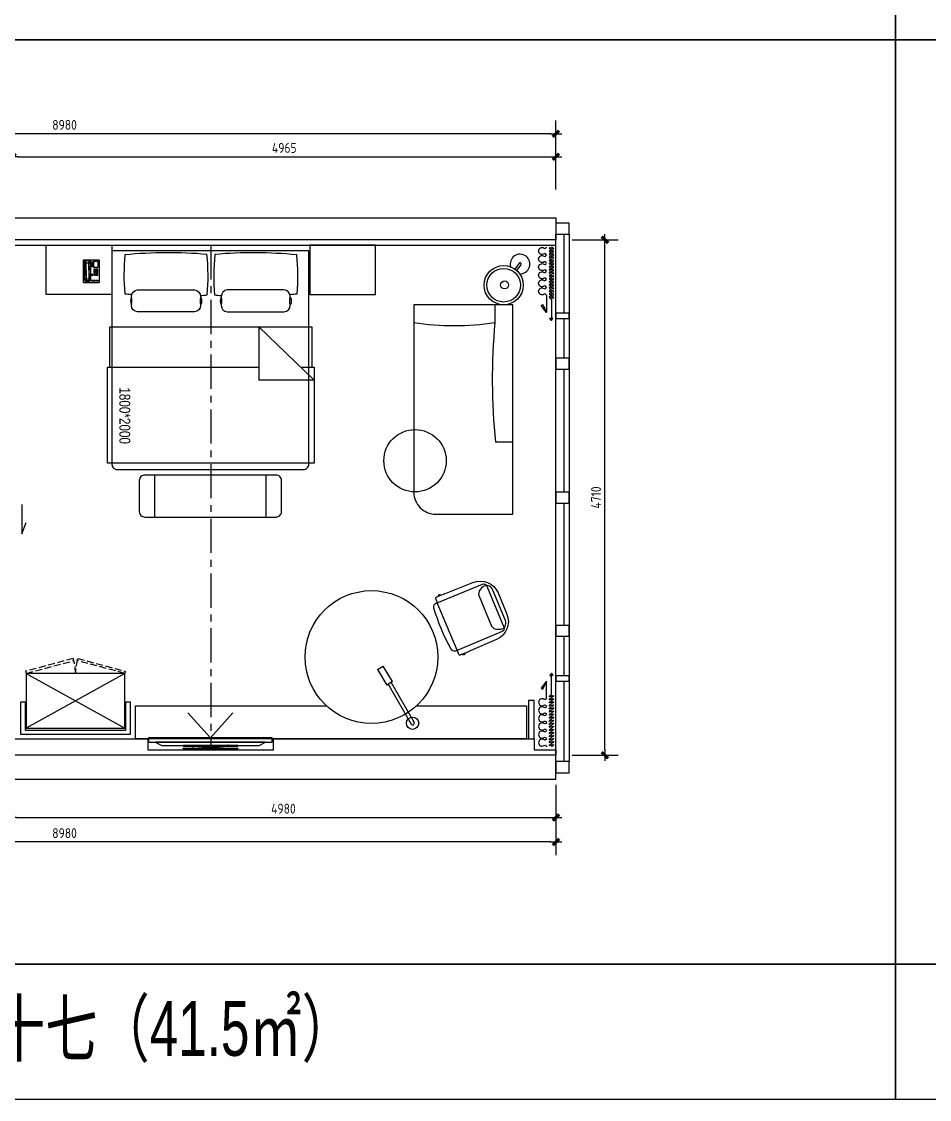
# Model space of a CAD drawing. Header units: inches. Extents: x 193953 to 255442, y -114891 to -62384.
# Drawn here: x 201332 to 209627, y -114891 to -105042 of the extents above; entities that cross this region are included whole.
import ezdxf
from ezdxf.enums import TextEntityAlignment as Align

# ---------------------------------------------------------------- set-up
doc = ezdxf.new("R2010")
doc.units = ezdxf.units.IN
doc.header["$LTSCALE"] = 500
doc.header["$MEASUREMENT"] = 0
for name, pattern in [('ACAD_ISO03W100', [30, 12, -18]), ('CENTER', [2, 1.25, -0.25, 0.25, -0.25]), ('DASH', [0.35, 0.25, -0.1]), ('DOM-虚线', [0.35, 0.25, -0.1]), ('HIDDEN', [0.375, 0.25, -0.125, 0, 0])]:
    doc.linetypes.add(name, pattern=pattern)
for name, color, linetype in [('1-门板', 6, 'Continuous'), ('EL-造型看线-特细(0.07)-DOM', 8, 'Continuous'), ('F-固定家具(0.25)-DOM', 2, 'Continuous'), ('F-活动家私(0.25)-DOM', 2, 'Continuous'), ('F-窗帘(0.12)-DOM', 120, 'Continuous'), ('P-平面门', 2, 'Continuous'), ('SH-文字', 50, 'Continuous'), ('墙壁', 160, 'Continuous')]:
    doc.layers.add(name, color=color, linetype=linetype)
doc.styles.add('DOM-romans.shx', font='dim.shx')
doc.styles.add('MtXpl_', font='SIMYOU.TTF')
doc.styles.add('家具平面底图$0$st', font='SIMYOU.TTF')
doc.dimstyles.new('DOM_DIM_1 80', dxfattribs={"dimscale": 60, "dimtxt": 1.5, "dimasz": 0.8, "dimexe": 2, "dimexo": 1.5, "dimgap": 0.6, "dimtad": 1, "dimdec": 0, "dimrnd": 5, "dimzin": 12, "dimdsep": 46, "dimtxsty": 'DOM-romans.shx', "dimblk": 'DOM_Dimension_Tick', "dimcen": 0.125, "dimclrd": 44, "dimclre": 44, "dimclrt": 50, "dimadec": 0, "dimazin": 0, "dimtfac": 1, "dimtdec": 0, "dimtix": 1, "dimtmove": 2, "dimatfit": 3, "dimldrblk": 'DOM_Leader_Arrow', "dimfxl": 0, "dimtvp": 1, "dimtolj": 1, "dimtzin": 0, "dimarcsym": 0})

# ---------------------------------------------------------------- blocks, each defined once
blk = doc.blocks.new('A$C1b9db060')
at = {"color": 8}
for points in [[(-159.6, 265.3, 0.509249), (-167.3, 275.8, 0.497128), (-175, 265.6)], [(-175, -265.3, 0.497067), (-167.3, -275.5, 0.509249), (-159.6, -265)]]:
    blk.add_lwpolyline(points, format="xyb", dxfattribs=at)
blk.add_lwpolyline([(-138.9, 264.5, 0.007594), (-151.5, 265.1, 0.00592), (-176.7, 265.6, 0.006339), (-227.1, 265.4), (-470.9, 261.5, 0.409863), (-633, 97.2), (-633, -96.8, 0.409863), (-470.9, -261.2), (-227.1, -265, 0.005917), (-176.7, -265.3, 0.006762), (-151.5, -264.7, 0.007594), (-138.9, -264.2)], format="xyb")
for points in [[(-567.2, 188.3), (-567.2, -188.3)], [(-111.1, 217.6), (-539.2, 217.6)], [(-126.6, 262.6), (-126.6, 262.1)], [(-126.6, 262.1), (-126.6, 250.7), (-126.6, 217.6)], [(-126.6, 218.2), (-126.6, 217.7)], [(-539.2, -217.6), (-111.1, -217.6)], [(-126.6, -261.8), (-126.6, -217.6)], [(-126.6, -261.8), (-126.6, -262.3)]]:
    blk.add_lwpolyline(points)
for points in [[(-525, 191.8), (-504.5, 182.7)], [(-179, 265.6), (-173.8, 272.5)], [(-126.6, -218), (-126.6, -217.6), (-126.6, 217.7)], [(-600.8, -141.4), (-600.8, 135.3)], [(-474.6, 135.3), (-474.6, -141.4)], [(-504.5, -182.3), (-535.5, -195)], [(-173.8, -272.2), (-179, -265.3)]]:
    blk.add_lwpolyline(points, dxfattribs=at)
blk.add_arc((-1823.6, 0), 1750.6, 353.82571, 6.17429)
for points in [[(-600.8, 135.3), (-600, 171), (-584.8, 194), (-546.5, 196.5)], [(-546.5, 196.5), (-535.5, 195.3), (-530.7, 194.1), (-525, 191.8)], [(-504.5, 182.7), (-484.6, 171.6), (-475.5, 155.4), (-474.6, 135.3)], [(-175.3, 268.4), (-175.3, 268.4), (-175.3, 268.3), (-175.3, 268.3)], [(-535.5, -195), (-571.8, -200.3), (-598, -178.5), (-600.8, -141.4)], [(-474.6, -141.4), (-475.4, -156.3), (-484.8, -170.1), (-504.5, -182.3)], [(-175.3, -267.9), (-175.3, -268), (-175.3, -268), (-175.3, -268.1)]]:
    blk.add_open_spline(points, degree=3, dxfattribs=at)
for points in [[(-539.2, 217.6), (-554.6, 217.6), (-567.2, 204.4), (-567.2, 188.3)], [(-129.6, 263.6), (-132.7, 264.1), (-135.8, 264.3), (-138.9, 264.5)], [(-126.6, 262.6), (-126.6, 264.6), (-128.5, 263.5), (-129.6, 263.6)], [(-83.2, 188.3), (-85, 204.3), (-95.7, 217.6), (-111.1, 217.6)], [(-567.2, -188.3), (-567.2, -204.4), (-554.6, -217.6), (-539.2, -217.6)], [(-138.9, -264.2), (-135.8, -264), (-132.7, -263.8), (-129.6, -263.3)], [(-129.6, -263.3), (-128.5, -263.1), (-126.6, -264.2), (-126.6, -262.3)], [(-111.1, -217.6), (-95.7, -217.6), (-84.8, -204.3), (-83.2, -188.3)]]:
    blk.add_open_spline(points, degree=3)
blk = doc.blocks.new('A$C6002b85e')
at = {"layer": 'F-活动家私(0.25)-DOM', "xscale": 0.8999999999999999, "yscale": 0.8999999999999999, "zscale": 0.8999999999999999, "rotation": 222.8483566332017}
blk.add_blockref('A$C1b9db060', (-83.6, -77.5), dxfattribs=at)
blk = doc.blocks.new('dfsgdgfaag')
at = {"layer": 'EL-造型看线-特细(0.07)-DOM', "color": 250, "linetype": 'DOM-虚线', "ltscale": 80}
for p, q in [((-158.7, -6), (158.2, -30)), ((-158.2, 0), (158.7, -24))]:
    blk.add_line(p, q, dxfattribs=at)
for points in [[(-250, -6), (250, -6), (250, 0), (-250, 0)], [(250, -30), (-250, -30), (-250, -24), (250, -24)]]:
    blk.add_lwpolyline(points, close=True, dxfattribs=at)
for centre, radius in [((-158.4, -3), 5), ((-158.4, -3), 3), ((158.4, -27), 5), ((158.4, -27), 3)]:
    blk.add_circle(centre, radius, dxfattribs=at)
blk = doc.blocks.new('A$Cd85d3b65')
at = {"layer": 'F-固定家具(0.25)-DOM', "color": 8, "linetype": 'DOM-虚线', "ltscale": 150}
for q in [(-204.8, 335.9, -1044096.2), (204.8, 335.9, -1044096.2)]:
    blk.add_line((0, 109, -1044096.2), q, dxfattribs=at)
at = {"layer": 'F-固定家具(0.25)-DOM', "color": 8, "linetype": 'DOM-虚线', "ltscale": 150, "elevation": -1044096.2}
for points in [[(-564.5, 109), (564.5, 109), (564.5, 69), (-564.5, 69)], [(-504.5, 69), (504.5, 69), (444.5, 39), (-444.5, 39)]]:
    blk.add_lwpolyline(points, close=True, dxfattribs=at)
at = {"layer": 'EL-造型看线-特细(0.07)-DOM', "color": 250, "rotation": 180}
blk.add_blockref('dfsgdgfaag', (0, 9, -1044096.2), dxfattribs=at)
blk = doc.blocks.new('eahrhrhh')
at = {"color": 1}
blk.add_wipeout([(-900, 0), (900, 0), (900, -696.9), (926.1, -696.9), (926.1, -1065.3), (947.8, -1065.3), (947.8, -1942.7), (900, -1942.7), (900, -1950), (898.6, -1961.8), (893.2, -1975.1), (885.4, -1985.4), (874.4, -1993.6), (861.8, -1998.6), (850, -2000), (837.3, -2000), (-850, -2000), (-866.5, -1997.2), (-878.4, -1991.2), (-885.4, -1985.4), (-893.5, -1974.6), (-897.6, -1965.4), (-899.5, -1956.8), (-900, -1950)], dxfattribs=at)
at = {"color": 8, "linetype": 'HIDDEN', "ltscale": 100}
for p in [(443.2, -696.9), (947.8, -1184)]:
    blk.add_line(p, (443.2, -1184), dxfattribs=at)
blk.add_lwpolyline([(-900, 0), (-900, -1950, 0.414214), (-850, -2000), (850, -2000, 0.414214), (900, -1950), (900, 0)], format="xyb", close=True)
at = {"color": 8}
for points in [[(-144.6, -559), (-665.9, -559, -0.392708), (-720.9, -499.8, -0.035252), (-720.3, -491.5, 0.092308), (-720.3, -426.5, -0.035252), (-720.9, -418.1, -0.392708), (-665.9, -359), (-144.6, -359, -0.392708), (-89.7, -418.1, -0.035252), (-90.3, -426.5, 0.092308), (-90.3, -491.5, -0.035252), (-89.7, -499.8, -0.392708), (-144.6, -559, 27.022466)], [(153.7, -559), (675, -559, 0.392708), (729.9, -499.8, 0.035252), (729.3, -491.5, -0.092308), (729.3, -426.5, 0.035252), (729.9, -418.1, 0.392708), (675, -359), (153.7, -359, 0.392708), (98.8, -418.1, 0.035252), (99.3, -426.5, -0.092308), (99.3, -491.5, 0.035252), (98.8, -499.8, 0.392708), (153.7, -559, -27.022466)], [(-720.3, -426.5, 0.307692), (-720.3, -491.5, -1.888889)], [(-90.3, -426.5, -0.307692), (-90.3, -491.5, 1.888889)], [(99.3, -426.5, 0.307692), (99.3, -491.5, -1.888889)], [(729.3, -426.5, -0.307692), (729.3, -491.5, 1.888889)]]:
    blk.add_lwpolyline(points, format="xyb", dxfattribs=at)
at = {"color": 8, "linetype": 'HIDDEN', "ltscale": 100}
for points in [[(-918.8, -1065.3), (-918.8, -696.9), (926.1, -696.9), (926.1, -1065.3)], [(443.2, -696.9), (947.8, -1184)], [(824.8, -1065.3), (947.8, -1065.3), (947.8, -1942.7), (-940.5, -1942.7), (-940.5, -1065.3), (443.2, -1065.3)]]:
    blk.add_lwpolyline(points, dxfattribs=at)
at = {"color": 8}
for centre, radius, start, end in [((1123, -224.7), 1912.9, 174.39105, 185.04685), ((-384.8, -4244.7), 4225.5, 85.19831, 95.37714), ((-1934.1, -229), 1912.9, 354.72401, 5.85099), ((1943.1, -229), 1912.9, 174.14901, 185.27599), ((393.9, -4244.7), 4225.5, 84.62286, 94.80169), ((-1113.9, -224.7), 1912.9, 354.95315, 5.60895), ((-368.5, 3293.2), 3709.4, 263.5905, 264.59393), ((377.5, 3293.2), 3709.4, 275.40607, 276.4095), ((-318.5, 3293.2), 3709.4, 273.52528, 274.47157), ((327.5, 3293.2), 3709.4, 265.52843, 266.47472)]:
    blk.add_arc(centre, radius, start, end, dxfattribs=at)
at = {"layer": 'F-活动家私(0.25)-DOM', "color": 8, "style": '家具平面底图$0$st', "width": 0.8}
blk.add_text('1800*2000', height=100, rotation=270, dxfattribs=at).set_placement((-782.2, -1507.5), align=Align.MIDDLE_CENTER)
blk = doc.blocks.new('A$C3f9b4c59')
at = {"layer": 'F-活动家私(0.25)-DOM'}
blk.add_blockref('eahrhrhh', (0, 0), dxfattribs=at)
blk = doc.blocks.new('布帘及纱帘平面-DW')
at = {"layer": 'F-窗帘(0.12)-DOM', "color": 1, "linetype": 'Continuous'}
for p, q in [((-670, -32791.5), (-515.2, -32791.5)), ((-515.2, -32791.5), (-578.7, -32743.6)), ((-637.2, -32837.5), (-441.5, -32837.5))]:
    blk.add_line(p, q, dxfattribs=at)
at = {"layer": 'F-窗帘(0.12)-DOM', "color": 1, "linetype": 'Continuous', "flags": 128}
for points in [[(-965.3, -32791.5, -0.608416), (-975.9, -32771.1, 0.608416), (-1002.2, -32720.2, 0.608416), (-1028.5, -32771.1, -1.932003), (-1049.7, -32771.1, 0.608416), (-1076, -32720.3, 0.608416), (-1102.3, -32771.1, -0.608485), (-1112.9, -32791.6, -0.608485)], [(-670, -32791.5, -0.608416), (-680.6, -32771.1, 0.608416), (-707, -32720.2, 0.608416), (-733.3, -32771.1, -1.932003), (-754.4, -32771.1, 0.608416), (-780.8, -32720.2, 0.608416), (-807.1, -32771.1, -1.932003), (-828.2, -32771.1, 0.608416), (-854.6, -32720.2, 0.608416), (-880.9, -32771.1, -1.932003), (-902, -32771.1, 0.608416), (-928.4, -32720.2, 0.608416), (-954.7, -32771.1, -0.608416), (-965.3, -32791.5, 0.608416)]]:
    blk.add_lwpolyline(points, format="xyb", dxfattribs=at)
at = {"layer": 'F-窗帘(0.12)-DOM', "color": 1, "linetype": 'Continuous'}
for points in [[(-578.7, -32743.6), (-588, -32758.8), (-515.2, -32791.5)], [(-441.5, -32837.5), (-461.9, -32824.2), (-466.2, -32828.4), (-441.5, -32837.5)], [(-441.5, -32837.5), (-461.9, -32850.9), (-466.2, -32846.6), (-441.5, -32837.5)]]:
    blk.add_lwpolyline(points, dxfattribs=at)
at = {"layer": 'F-窗帘(0.12)-DOM', "color": 1, "linetype": 'Continuous', "extrusion": (0, 0, -1)}
for centre, start_param, end_param in [((-1105.9, -32837.6), 1.716714, 4.858306), ((-1091.9, -32837.6), -1.424879, 1.716714), ((-1077.9, -32837.6), 1.716714, 4.858306), ((-1063.9, -32837.6), -1.424879, 1.716714), ((-1049.9, -32837.6), 1.716714, 4.858306), ((-1036, -32837.6), -1.424879, 1.716714), ((-1022, -32837.6), 1.716714, 4.858306), ((-1008, -32837.6), -1.424879, 1.716714), ((-994, -32837.6), 1.716714, 4.858306), ((-980, -32837.6), -1.424879, 1.716714), ((-966, -32837.6), 1.716714, 4.858306), ((-952, -32837.6), -1.424879, 1.716714), ((-938, -32837.6), 1.716714, 4.858306), ((-924, -32837.6), -1.424879, 1.716714), ((-910, -32837.6), 1.716714, 4.858306), ((-896, -32837.6), -1.424879, 1.716714), ((-882, -32837.6), 1.716714, 4.858306), ((-868.1, -32837.6), -1.424879, 1.716714), ((-854.1, -32837.6), 1.716714, 4.858306), ((-840.1, -32837.6), -1.424879, 1.716714), ((-826.1, -32837.6), 1.716714, 4.858306), ((-812.1, -32837.6), -1.424879, 1.716714), ((-798.1, -32837.6), 1.716714, 4.858306), ((-784.1, -32837.6), -1.424879, 1.716714), ((-770.1, -32837.6), 1.716714, 4.858306), ((-756.1, -32837.6), -1.424879, 1.716714), ((-742.1, -32837.6), 1.716714, 4.858306), ((-728.1, -32837.6), -1.424879, 1.716714), ((-714.1, -32837.6), 1.716714, 4.858306), ((-700.2, -32837.6), -1.424879, 1.716714), ((-686.2, -32837.6), 1.716714, 4.858306), ((-672.2, -32837.6), -1.424879, 1.716714), ((-658.2, -32837.6), 1.716714, 4.858306), ((-644.2, -32837.5), -1.424879, 1.716714)]:
    blk.add_ellipse(centre, major_axis=(-12, 20.8), ratio=0.254545, start_param=start_param, end_param=end_param, dxfattribs=at)
blk = doc.blocks.new('A$Cc65caf1e')
at = {"layer": 'F-窗帘(0.12)-DOM', "color": 8, "rotation": 90}
blk.add_blockref('布帘及纱帘平面-DW', (-32857.8, 1097.2), dxfattribs=at)
blk = doc.blocks.new('A$Cf66d3db0')
at = {"color": 4}
blk.add_lwpolyline([(-12802.3, 7040.2), (0, 7040.2), (0, 0), (-12802.3, 0)], close=True, dxfattribs=at)
blk = doc.blocks.new('DOM_Dimension_Tick')
at = {"color": 0, "linetype": 'ByBlock'}
for p, q in [((-1.09, 0), (0, 0)), ((0, 0), (1.09, 0))]:
    blk.add_line(p, q, dxfattribs=at)
at = {"color": 0, "linetype": 'Continuous', "const_width": 0.608}
blk.add_lwpolyline([(-0.61, -0.61), (0.61, 0.61)], dxfattribs=at)
blk = doc.blocks.new('*D374')
at = {"color": 44, "lineweight": -2, "transparency": 16777216}
for p, q in [((201234.5, -112015.2), (201234.5, -112435.2)), ((206214.5, -112015.2), (206214.5, -112435.2)), ((201282.5, -112315.2), (206166.5, -112315.2))]:
    blk.add_line(p, q, dxfattribs=at)
at = {"layer": 'Defpoints', "color": 0, "transparency": 16777216}
for p in [(201234.5, -110995.3), (206214.5, -111720.3), (206214.5, -112315.2)]:
    blk.add_point(p, dxfattribs=at)
at = {"color": 44, "lineweight": -2, "transparency": 16777216, "xscale": 48, "yscale": 48, "zscale": 48, "rotation": 180}
blk.add_blockref('DOM_Dimension_Tick', (201234.5, -112315.2), dxfattribs=at)
at = {"color": 44, "lineweight": -2, "transparency": 16777216, "xscale": 48, "yscale": 48, "zscale": 48}
blk.add_blockref('DOM_Dimension_Tick', (206214.5, -112315.2), dxfattribs=at)
at = {"color": 50, "transparency": 16777216, "insert": (203724.5, -112234.2), "char_height": 90, "attachment_point": 5, "style": 'DOM-romans.shx'}
blk.add_mtext('\\A1;4980', dxfattribs=at)
blk = doc.blocks.new('DOM_Leader_Arrow')
at = {"color": 0, "linetype": 'ByBlock'}
blk.add_line((0, 0), (-1.5, 0), dxfattribs=at)
for points in [[(-1.29, 1), (-0.89, 1.28), (-0.36, 0), (0, 0)], [(-1.29, -1), (-0.89, -1.28), (-0.36, 0), (0, 0)]]:
    blk.add_solid(points, dxfattribs=at)
blk = doc.blocks.new('*D375')
at = {"color": 44, "lineweight": -2, "transparency": 16777216}
for p, q in [((197234.5, -112238.7), (197234.5, -112658.7)), ((206214.5, -112238.7), (206214.5, -112658.7)), ((206166.5, -112538.7), (197282.5, -112538.7))]:
    blk.add_line(p, q, dxfattribs=at)
at = {"layer": 'Defpoints', "color": 0, "transparency": 16777216}
for p in [(197234.5, -112111.2), (206214.5, -112111.2), (197234.5, -112538.7)]:
    blk.add_point(p, dxfattribs=at)
at = {"color": 44, "lineweight": -2, "transparency": 16777216, "xscale": 48, "yscale": 48, "zscale": 48, "rotation": 180}
blk.add_blockref('DOM_Dimension_Tick', (197234.5, -112538.7), dxfattribs=at)
at = {"color": 44, "lineweight": -2, "transparency": 16777216, "xscale": 48, "yscale": 48, "zscale": 48}
blk.add_blockref('DOM_Dimension_Tick', (206214.5, -112538.7), dxfattribs=at)
at = {"color": 50, "transparency": 16777216, "insert": (201724.5, -112457.7), "char_height": 90, "attachment_point": 5, "style": 'DOM-romans.shx'}
blk.add_mtext('\\A1;8980', dxfattribs=at)
blk = doc.blocks.new('*D381')
at = {"color": 44, "lineweight": -2, "transparency": 16777216}
for p, q in [((206361.8, -107035.3), (206781.8, -107035.3)), ((206661.8, -111697.3), (206661.8, -107083.3)), ((206361.8, -111745.3), (206781.8, -111745.3))]:
    blk.add_line(p, q, dxfattribs=at)
at = {"layer": 'Defpoints', "color": 0, "transparency": 16777216}
for p in [(206214.5, -107035.3), (206661.8, -107035.3), (206214.5, -111745.3)]:
    blk.add_point(p, dxfattribs=at)
at = {"color": 44, "lineweight": -2, "transparency": 16777216, "xscale": 48, "yscale": 48, "zscale": 48}
for p, rotation in [((206661.8, -107035.3), 90), ((206661.8, -111745.3), 270)]:
    blk.add_blockref('DOM_Dimension_Tick', p, dxfattribs=dict(at, rotation=rotation))
at = {"color": 50, "transparency": 16777216, "insert": (206580.8, -109390.3), "char_height": 90, "attachment_point": 5, "rotation": 90, "style": 'DOM-romans.shx'}
blk.add_mtext('\\A1;4710', dxfattribs=at)
blk = doc.blocks.new('*D385')
at = {"color": 44, "lineweight": -2, "transparency": 16777216}
for p, q in [((201249.5, -106577.2), (201249.5, -106157.2)), ((206214.5, -106577.2), (206214.5, -106157.2)), ((201297.5, -106277.2), (206166.5, -106277.2))]:
    blk.add_line(p, q, dxfattribs=at)
at = {"layer": 'Defpoints', "color": 0, "transparency": 16777216}
for p in [(206214.5, -106277.2), (206214.5, -107035.3), (201249.5, -107085.3)]:
    blk.add_point(p, dxfattribs=at)
at = {"color": 44, "lineweight": -2, "transparency": 16777216, "xscale": 48, "yscale": 48, "zscale": 48, "rotation": 180}
blk.add_blockref('DOM_Dimension_Tick', (201249.5, -106277.2), dxfattribs=at)
at = {"color": 44, "lineweight": -2, "transparency": 16777216, "xscale": 48, "yscale": 48, "zscale": 48}
blk.add_blockref('DOM_Dimension_Tick', (206214.5, -106277.2), dxfattribs=at)
at = {"color": 50, "transparency": 16777216, "insert": (203732, -106196.2), "char_height": 90, "attachment_point": 5, "style": 'DOM-romans.shx'}
blk.add_mtext('\\A1;4965', dxfattribs=at)
blk = doc.blocks.new('*D386')
at = {"color": 44, "lineweight": -2, "transparency": 16777216}
for p, q in [((197234.5, -106366.7), (197234.5, -105946.7)), ((206214.5, -106366.7), (206214.5, -105946.7)), ((206166.5, -106066.7), (197282.5, -106066.7))]:
    blk.add_line(p, q, dxfattribs=at)
at = {"layer": 'Defpoints', "color": 0, "transparency": 16777216}
for p in [(197234.5, -106066.7), (197234.5, -106576.2), (206214.5, -106576.2)]:
    blk.add_point(p, dxfattribs=at)
at = {"color": 44, "lineweight": -2, "transparency": 16777216, "xscale": 48, "yscale": 48, "zscale": 48, "rotation": 180}
blk.add_blockref('DOM_Dimension_Tick', (197234.5, -106066.7), dxfattribs=at)
at = {"color": 44, "lineweight": -2, "transparency": 16777216, "xscale": 48, "yscale": 48, "zscale": 48}
blk.add_blockref('DOM_Dimension_Tick', (206214.5, -106066.7), dxfattribs=at)
at = {"color": 50, "transparency": 16777216, "insert": (201724.5, -105985.7), "char_height": 90, "attachment_point": 5, "style": 'DOM-romans.shx'}
blk.add_mtext('\\A1;8980', dxfattribs=at)
blk = doc.blocks.new('ehrhhsss')
at = {"layer": 'F-活动家私(0.25)-DOM', "color": 8, "linetype": 'DOM-虚线', "ltscale": 80}
for p, q in [((301231.8, 416361.5), (301234.6, 416364.4)), ((301231.8, 416163.2), (301231.8, 416361.5)), ((301234.6, 416364.4), (301378.3, 416364.4)), ((301246.1, 416298.3), (301246.1, 416351.4)), ((301246.1, 416351.4), (301287.8, 416351.4)), ((301287.8, 416351.4), (301287.8, 416298.3)), ((301292.1, 416348.6), (301292.1, 416344.2)), ((301303.6, 416348.6), (301292.1, 416348.6)), ((301303.6, 416344.2), (301303.6, 416348.6)), ((301313.7, 416352.9), (301319.4, 416360)), ((301313.7, 416179), (301313.7, 416352.9)), ((301319.4, 416355.7), (301318, 416350)), ((301318, 416350), (301318, 416311.2)), ((301318, 416350), (301330.9, 416337.1)), ((301319.4, 416360), (301362.5, 416360)), ((301325.2, 416358.6), (301319.4, 416355.7)), ((301325.2, 416358.6), (301359.6, 416358.6)), ((301332.3, 416339.9), (301325.2, 416358.6)), ((301352.5, 416339.9), (301359.6, 416358.6)), ((301366.8, 416350), (301353.9, 416337.1)), ((301359.6, 416358.6), (301365.4, 416355.7)), ((301362.5, 416360), (301369.7, 416352.9)), ((301365.4, 416355.7), (301366.8, 416350)), ((301366.8, 416350), (301366.8, 416311.2)), ((301369.7, 416352.9), (301369.7, 416180.4)), ((301378.3, 416364.4), (301381.2, 416361.5)), ((301381.2, 416361.5), (301381.2, 416163.2)), ((301287.8, 416298.3), (301246.1, 416298.3)), ((301247.6, 416281), (301256.2, 416281)), ((301247.6, 416272.4), (301247.6, 416281)), ((301256.2, 416272.4), (301247.6, 416272.4)), ((301247.6, 416265.2), (301256.2, 416265.2)), ((301247.6, 416256.6), (301247.6, 416265.2)), ((301256.2, 416256.6), (301247.6, 416256.6)), ((301247.6, 416249.4), (301256.2, 416249.4)), ((301247.6, 416240.8), (301247.6, 416249.4)), ((301256.2, 416281), (301256.2, 416272.4)), ((301256.2, 416265.2), (301256.2, 416256.6)), ((301256.2, 416249.4), (301256.2, 416240.8)), ((301261.9, 416281), (301270.6, 416281)), ((301261.9, 416272.4), (301261.9, 416281)), ((301270.6, 416272.4), (301261.9, 416272.4)), ((301261.9, 416265.2), (301270.6, 416265.2)), ((301261.9, 416256.6), (301261.9, 416265.2)), ((301270.6, 416256.6), (301261.9, 416256.6)), ((301261.9, 416249.4), (301270.6, 416249.4)), ((301261.9, 416240.8), (301261.9, 416249.4)), ((301270.6, 416281), (301270.6, 416272.4)), ((301270.6, 416265.2), (301270.6, 416256.6)), ((301270.6, 416249.4), (301270.6, 416240.8)), ((301276.3, 416272.4), (301276.3, 416281)), ((301276.3, 416281), (301284.9, 416281)), ((301284.9, 416272.4), (301276.3, 416272.4)), ((301276.3, 416265.2), (301284.9, 416265.2)), ((301276.3, 416256.6), (301276.3, 416265.2)), ((301284.9, 416256.6), (301276.3, 416256.6)), ((301276.3, 416240.8), (301276.3, 416249.4)), ((301276.3, 416249.4), (301284.9, 416249.4)), ((301284.9, 416281), (301284.9, 416272.4)), ((301284.9, 416265.2), (301284.9, 416256.6)), ((301284.9, 416249.4), (301284.9, 416240.8)), ((301292.1, 416344.2), (301303.6, 416344.2)), ((301303.6, 416339.9), (301292.1, 416339.9)), ((301292.1, 416339.9), (301292.1, 416335.6)), ((301292.1, 416335.6), (301303.6, 416335.6)), ((301303.6, 416331.3), (301292.1, 416331.3)), ((301292.1, 416331.3), (301292.1, 416327)), ((301292.1, 416327), (301303.6, 416327)), ((301303.6, 416322.7), (301292.1, 416322.7)), ((301292.1, 416322.7), (301292.1, 416318.4)), ((301292.1, 416318.4), (301303.6, 416318.4)), ((301303.6, 416314.1), (301292.1, 416314.1)), ((301292.1, 416314.1), (301292.1, 416309.8)), ((301292.1, 416309.8), (301303.6, 416309.8)), ((301303.6, 416305.4), (301292.1, 416305.4)), ((301292.1, 416305.4), (301292.1, 416301.1)), ((301292.1, 416301.1), (301303.6, 416301.1)), ((301303.6, 416335.6), (301303.6, 416339.9)), ((301303.6, 416327), (301303.6, 416331.3)), ((301303.6, 416318.4), (301303.6, 416322.7)), ((301303.6, 416309.8), (301303.6, 416314.1)), ((301303.6, 416301.1), (301303.6, 416305.4)), ((301318, 416311.2), (301320.9, 416304)), ((301320.9, 416304), (301325.2, 416296.8)), ((301325.2, 416296.8), (301326.6, 416286.8)), ((301326.6, 416286.8), (301326.6, 416272.4)), ((301326.6, 416245.1), (301326.6, 416272.4)), ((301330.9, 416337.1), (301332.3, 416339.9)), ((301330.9, 416272.4), (301330.9, 416337.1)), ((301330.9, 416272.4), (301330.9, 416194.8)), ((301352.5, 416339.9), (301332.3, 416339.9)), ((301353.9, 416337.1), (301352.5, 416339.9)), ((301353.9, 416272.4), (301353.9, 416337.1)), ((301353.9, 416272.4), (301353.9, 416194.8)), ((301359.6, 416296.8), (301358.2, 416286.8)), ((301358.2, 416286.8), (301358.2, 416272.4)), ((301358.2, 416245.1), (301358.2, 416272.4)), ((301364, 416304), (301359.6, 416296.8)), ((301366.8, 416311.2), (301364, 416304)), ((301234.6, 416160.3), (301231.8, 416163.2)), ((301378.3, 416160.3), (301234.6, 416160.3)), ((301256.2, 416240.8), (301247.6, 416240.8)), ((301247.6, 416233.6), (301256.2, 416233.6)), ((301247.6, 416225), (301247.6, 416233.6)), ((301256.2, 416225), (301247.6, 416225)), ((301249, 416179), (301249, 416170.4)), ((301263.4, 416179), (301249, 416179)), ((301249, 416170.4), (301263.4, 416170.4)), ((301256.2, 416233.6), (301256.2, 416225)), ((301270.6, 416240.8), (301261.9, 416240.8)), ((301261.9, 416233.6), (301270.6, 416233.6)), ((301261.9, 416225), (301261.9, 416233.6)), ((301270.6, 416225), (301261.9, 416225)), ((301263.4, 416170.4), (301263.4, 416179)), ((301269.1, 416179), (301269.1, 416170.4)), ((301283.5, 416179), (301269.1, 416179)), ((301269.1, 416170.4), (301283.5, 416170.4)), ((301270.6, 416233.6), (301270.6, 416225)), ((301284.9, 416240.8), (301276.3, 416240.8)), ((301276.3, 416233.6), (301284.9, 416233.6)), ((301276.3, 416225), (301276.3, 416233.6)), ((301284.9, 416225), (301276.3, 416225)), ((301283.5, 416170.4), (301283.5, 416179)), ((301284.9, 416233.6), (301284.9, 416225)), ((301303.6, 416179), (301289.2, 416179)), ((301289.2, 416179), (301289.2, 416170.4)), ((301289.2, 416170.4), (301303.6, 416170.4)), ((301293.6, 416225), (301293.6, 416233.6)), ((301293.6, 416233.6), (301305, 416233.6)), ((301305, 416225), (301293.6, 416225)), ((301303.6, 416170.4), (301303.6, 416179)), ((301305, 416233.6), (301305, 416225)), ((301320.9, 416171.8), (301313.7, 416179)), ((301318, 416220.7), (301320.9, 416227.9)), ((301318, 416181.9), (301318, 416220.7)), ((301318, 416181.9), (301330.9, 416194.8)), ((301319.4, 416176.1), (301318, 416181.9)), ((301325.2, 416173.3), (301319.4, 416176.1)), ((301320.9, 416227.9), (301325.2, 416235)), ((301341.1, 416171.8), (301320.9, 416171.8)), ((301362.5, 416171.8), (301320.9, 416171.8)), ((301325.2, 416235), (301326.6, 416245.1)), ((301332.3, 416191.9), (301325.2, 416173.3)), ((301325.2, 416173.3), (301341, 416173.3)), ((301325.2, 416173.3), (301359.6, 416173.3)), ((301330.9, 416194.8), (301332.3, 416191.9)), ((301352.5, 416191.9), (301332.3, 416191.9)), ((301353.9, 416194.8), (301352.5, 416191.9)), ((301352.5, 416191.9), (301359.6, 416173.3)), ((301366.8, 416181.9), (301353.9, 416194.8)), ((301359.6, 416235), (301358.2, 416245.1)), ((301364, 416227.9), (301359.6, 416235)), ((301359.6, 416173.3), (301365.4, 416176.1)), ((301369.7, 416180.4), (301362.5, 416171.8)), ((301366.8, 416220.7), (301364, 416227.9)), ((301365.4, 416176.1), (301366.8, 416181.9)), ((301366.8, 416181.9), (301366.8, 416220.7)), ((301381.2, 416163.2), (301378.3, 416160.3))]:
    blk.add_line(p, q, dxfattribs=at)
blk = doc.blocks.new('A$Cf806ce17')
at = {"color": 4}
blk.add_blockref('ehrhhsss', (-301306.5, -416364.4), dxfattribs=at)
blk = doc.blocks.new('A$C2527195D')
at = {"layer": '1-门板', "color": 3}
blk.add_lwpolyline([(0, -133.8), (0, 133.8), (-40.7, 28.8)], dxfattribs=at)

msp = doc.modelspace()

# ---------------------------------------------------------------- linework, layer by layer
at = {"color": 1}
for p, q in [((206214.5, -111803.2), (206214.5, -106985.3)), ((206286, -106985.3), (206286, -107705.3)), ((206336, -106985.3), (206336, -111803.2)), ((205878.5, -107250.8), (205838.3, -107302.9)), ((205894.4, -107263.1), (205854.1, -107315.1)), ((206286, -107755.3), (206286, -108117)), ((206286, -108217), (206286, -109341.8)), ((206286, -109441.8), (206286, -110559.2)), ((206286, -110659.2), (206286, -111019.9)), ((204583.5, -110963.1), (204634.6, -110932)), ((204583.5, -110963.1), (204669.3, -111104.5)), ((204720.5, -111073.5), (204634.6, -110932)), ((204720.5, -111073.5), (204669.3, -111104.5)), ((204682.1, -111096.8), (204891.5, -111461.2)), ((204708.2, -111081.9), (204917.5, -111446.2)), ((206286, -111069.9), (206286, -111803.2))]:
    msp.add_line(p, q, dxfattribs=at)
at = {"color": 2}
for p, q in [((205656.2, -107631.2), (205656.2, -107791.2)), ((202548.8, -109569.6), (202548.8, -109185.3)), ((203565.6, -109569.6), (203565.6, -109185.3))]:
    msp.add_line(p, q, dxfattribs=at)
at = {"color": 8}
for p, q in [((202274.4, -110997.9), (201374.4, -111497.9)), ((201374.4, -110997.9), (202274.4, -111497.9))]:
    msp.add_line(p, q, dxfattribs=at)
at = {"color": 4}
for points in [[(193953.5, -103973), (209316.2, -103973), (209316.2, -105208), (193953.5, -105208)], [(209316.2, -103973), (224679, -103973), (224679, -105208), (209316.2, -105208)], [(193953.5, -113656.2), (209316.2, -113656.2), (209316.2, -114891.2), (193953.5, -114891.2)], [(209316.2, -113656.2), (224679, -113656.2), (224679, -114891.2), (209316.2, -114891.2)]]:
    msp.add_lwpolyline(points, close=True, dxfattribs=at)
for points in [[(197034.5, -110065.3), (197034.5, -108465.3), (196734.5, -108465.3), (196734.5, -106465.3), (196834.5, -106465.3), (196834.5, -108265.3), (197534.5, -108265.3), (197534.5, -106465.3), (197714.5, -106465.3), (197714.5, -106835.3), (205786.9, -106835.3)], [(205786.9, -106835.3), (206214.5, -106835.3), (206214.5, -107035.3), (205786.9, -107035.3)], [(205786.9, -107035.3), (197714.5, -107035.3), (197714.5, -108265.3), (197714.5, -108465.3), (197234.5, -108465.3), (197234.5, -110065.3), (197034.5, -110065.3)], [(197034.5, -111015.3), (197034.5, -111965.3), (206214.5, -111965.3), (206214.5, -111745.3), (197234.5, -111745.3), (197234.5, -111015.3), (197034.5, -111015.3)]]:
    msp.add_lwpolyline(points, dxfattribs=at)
at = {"color": 1}
for points in [[(206336, -106985.3), (206336, -106885.3), (206214.5, -106885.3), (206214.5, -106985.3)], [(206336, -107755.3), (206336, -107705.3), (206214.5, -107705.3), (206214.5, -107755.3)], [(206336, -108217), (206336, -108117), (206214.5, -108117), (206214.5, -108217)], [(206336, -109441.8), (206336, -109341.8), (206214.5, -109341.8), (206214.5, -109441.8)], [(206336, -110659.2), (206336, -110559.2), (206214.5, -110559.2), (206214.5, -110659.2)], [(206336, -111069.9), (206336, -111019.9), (206214.5, -111019.9), (206214.5, -111069.9)], [(206336, -111907.5), (206336, -111803.2), (206214.5, -111803.2), (206214.5, -111907.5)]]:
    msp.add_lwpolyline(points, close=True, dxfattribs=at)
at = {"color": 2}
for points in [[(204915.7, -107631.2), (204915.7, -109343.6, 0.414214), (205115.7, -109543.6), (205819.2, -109543.6), (205819.2, -107631.2)], [(203706.7, -109519.6), (203706.7, -109235.3, 0.414214), (203656.7, -109185.3), (202457.7, -109185.3, 0.414214), (202407.7, -109235.3), (202407.7, -109519.6, 0.414214), (202457.7, -109569.6), (203656.7, -109569.6, 0.414214)]]:
    msp.add_lwpolyline(points, format="xyb", close=True, dxfattribs=at)
for points in [[(205819.2, -108886.1), (205661.2, -108886.1)], [(204938.5, -111295.3), (205945.2, -111295.3), (205945.2, -111595.3), (202372.1, -111595.3), (202372.1, -111295.3), (204119.1, -111295.3)]]:
    msp.add_lwpolyline(points, dxfattribs=at)
at = {"color": 3}
msp.add_lwpolyline([(197234.5, -111695.3), (201134.5, -111695.3), (201134.5, -110995.3), (201234.5, -110995.3), (201234.5, -111595.3), (202484.5, -111595.3), (202484.5, -111695.3), (203634.5, -111695.3), (203634.5, -111595.3), (206014.5, -111595.3), (206014.5, -111695.3), (206214.5, -111695.3), (206214.5, -111745.3)], dxfattribs=at)
at = {"color": 2}
for points in [[(202274.4, -111497.9), (202274.4, -110997.9), (201374.4, -110997.9), (201374.4, -111497.9)], [(202324.4, -111257.9), (202324.4, -111557.9), (201324.4, -111557.9), (201324.4, -111257.9), (201364.4, -111257.9), (201364.4, -111517.9), (202284.4, -111517.9), (202284.4, -111257.9)]]:
    msp.add_lwpolyline(points, close=True, dxfattribs=at)
at = {"color": 3}
msp.add_lwpolyline([(206014.5, -111595.3), (206014.5, -111245.3), (205964.5, -111245.3), (205964.5, -111595.3)], close=True, dxfattribs=at)
at = {"color": 1}
for centre, radius in [((205736.7, -107450.7), 179.4), ((205736.7, -107450.7), 153.5), ((205745.2, -107448.1), 35.9), ((204904.5, -111453.7), 56.1)]:
    msp.add_circle(centre, radius, dxfattribs=at)
at = {"color": 2}
for centre, radius in [((204926.8, -109054.7), 284.6), ((204528.8, -110848.3), 606.4)]:
    msp.add_circle(centre, radius, dxfattribs=at)
at = {"color": 1}
for centre, radius, start, end in [((205886.4, -107257), 89.7, 267.66715, 196.93619), ((205886.4, -107257), 10, 322.30167, 142.30167), ((204904.5, -111453.7), 15, 209.8865, 29.8865)]:
    msp.add_arc(centre, radius, start, end, dxfattribs=at)
at = {"color": 2}
for centre, radius, start, end in [((205285.9, -105429.6), 2390.5, 261.08981, 278.91019), ((211421.4, -108312.3), 5788.7, 174.83482, 185.68846)]:
    msp.add_arc(centre, radius, start, end, dxfattribs=at)
at = {"layer": 'P-平面门', "color": 8, "linetype": 'DASH', "ltscale": 0.5}
for points in [[(201374.4, -110997.9), (201809.1, -110881.4), (201803.9, -110862.1), (201369.2, -110978.5)], [(202274.4, -110997.9), (201839.7, -110881.4), (201844.9, -110862.1), (202279.6, -110978.5)]]:
    msp.add_lwpolyline(points, close=True, dxfattribs=at)
for centre, start, end in [((201336.4, -111002.9), 0.58705, 15.58705), ((202312.4, -111002.9), 164.41295, 179.41295)]:
    msp.add_arc(centre, 488, start, end, dxfattribs=at)

# ---------------------------------------------------------------- block references
at = {"color": 6, "xscale": 1.2, "yscale": 1.2, "zscale": 1.2}
msp.add_blockref('A$Cf66d3db0', (224679, -113656.2), dxfattribs=at)
at = {"color": 4, "xscale": -1, "rotation": 180}
msp.add_blockref('A$Cc65caf1e', (206192.9, -107116.8), dxfattribs=at)
at = {"color": 6, "xscale": -1}
for name, p in [('A$Cf806ce17', (201970.4, -107220.7)), ('A$Cd85d3b65', (203057.2, -111695.3))]:
    msp.add_blockref(name, p, dxfattribs=at)
at = {"color": 6, "xscale": -1.2, "yscale": 1.2, "zscale": 1.2, "rotation": 245.434607161471}
msp.add_blockref('A$C6002b85e', (205220.9, -110570.2), dxfattribs=at)
at = {"color": 4}
msp.add_blockref('A$Cc65caf1e', (206192.9, -111652.1), dxfattribs=at)
at = {"layer": '1-门板', "color": 5, "ltscale": 2, "rotation": 180}
msp.add_blockref('A$C2527195D', (201333, -109589), dxfattribs=at)

# ---------------------------------------------------------------- texts
at = {"layer": 'SH-文字', "color": 50, "style": 'MtXpl_', "width": 0.7}
msp.add_text('标准客房十七（41.5㎡）', height=500, dxfattribs=at).set_placement((199160.9, -114492.8))

# ---------------------------------------------------------------- dimensions: what is measured, and where the dimension line sits
at = {"color": 6}
for base, p1, p2, picture, middle in [((197234.5, -106066.7), (206214.5, -106576.2), (197234.5, -106576.2), '*D386', (201724.5, -105985.7)), ((206214.5, -106277.2), (201249.5, -107085.3), (206214.5, -107035.3), '*D385', (203732, -106196.2)), ((206214.5, -112315.2), (201234.5, -110995.3), (206214.5, -111720.3), '*D374', (203724.5, -112234.2)), ((197234.5, -112538.7), (206214.5, -112111.2), (197234.5, -112111.2), '*D375', (201724.5, -112457.7))]:
    dim = msp.add_linear_dim(base=base, p1=p1, p2=p2, dimstyle='DOM_DIM_1 80', dxfattribs=at)
    dim.commit()
    dim.dimension.update_dxf_attribs({"geometry": picture, "text_midpoint": middle})
dim = msp.add_linear_dim(base=(206661.8, -107035.3), p1=(206214.5, -111745.3), p2=(206214.5, -107035.3), angle=90, dimstyle='DOM_DIM_1 80', dxfattribs=at)
dim.commit()
dim.dimension.update_dxf_attribs({"geometry": '*D381', "text_midpoint": (206580.8, -109390.3)})

# ---------------------------------------------------------------- next in the draw order: block references
at = {"layer": '墙壁', "color": 2, "linetype": 'ACAD_ISO03W100'}
msp.add_blockref('A$C3f9b4c59', (203057.2, -107135.3), dxfattribs=at)

# ---------------------------------------------------------------- next in the draw order: linework, layer by layer
at = {"color": 8, "linetype": 'CENTER', "ltscale": 0.5}
msp.add_line((203060.8, -107085.3), (203060.8, -111695.3), dxfattribs=at)
at = {"color": 3}
msp.add_lwpolyline([(201249.5, -107720.3), (201249.5, -107085.3), (206214.5, -107085.3)], dxfattribs=at)
at = {"color": 2}
for points in [[(202157.2, -107085.3), (202157.2, -107535.3), (201557.2, -107535.3), (201557.2, -107085.3)], [(203964.5, -107085.3), (203964.5, -107535.3), (204564.5, -107535.3), (204564.5, -107085.3)]]:
    msp.add_lwpolyline(points, close=True, dxfattribs=at)

# ---------------------------------------------------------------- next in the draw order: block references
at = {"color": 6, "xscale": 1.2, "yscale": 1.2, "zscale": 1.2, "rotation": 180}
msp.add_blockref('A$Cf66d3db0', (193953.5, -105208), dxfattribs=at)

doc.saveas('drawing.dxf')
